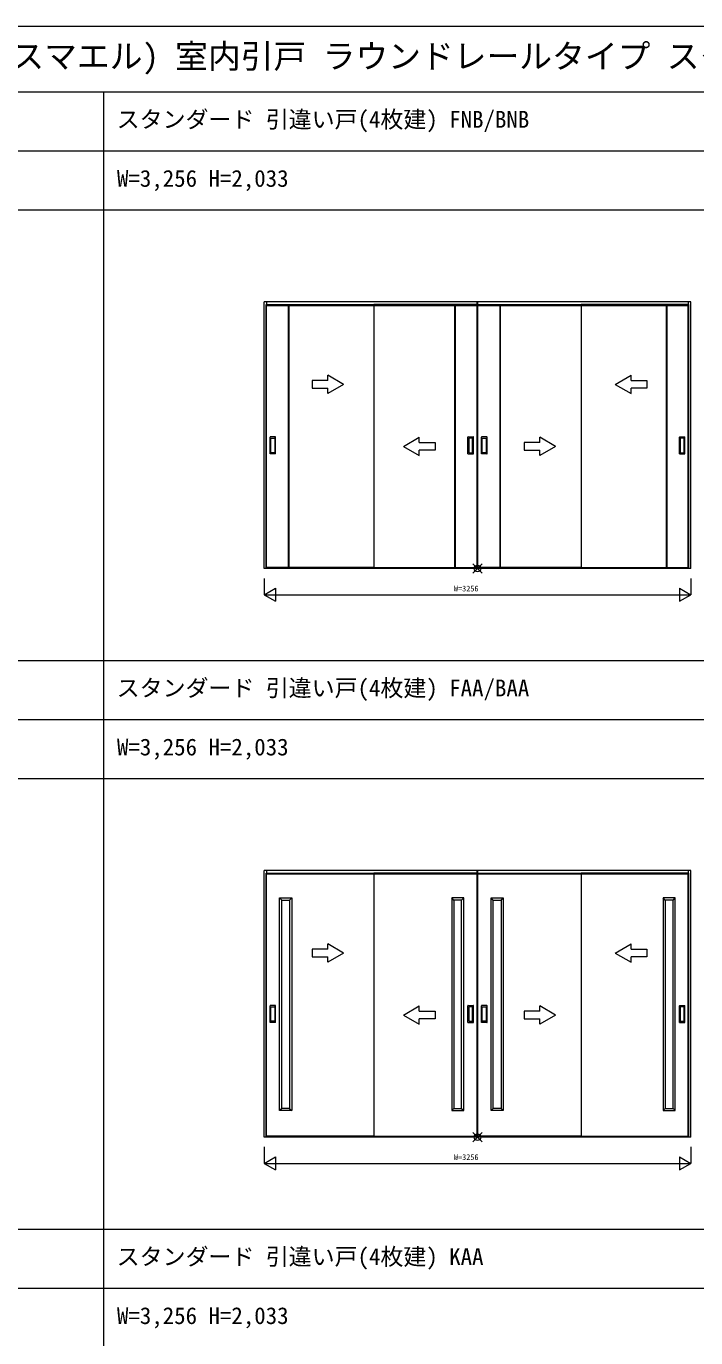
# Model space of a CAD drawing. Units: millimetres, scale not verified. Extents: x -14341 to 14341, y -10000 to 10000.
# Drawn here: x -9233 to -4125, y 1 to 10000 of the extents above; entities that cross this region are included whole.
import ezdxf
from ezdxf.enums import TextEntityAlignment as Align

# ---------------------------------------------------------------- set-up
doc = ezdxf.new("R2010")
doc.units = ezdxf.units.MM
doc.header["$LTSCALE"] = 50
doc.layers.add('0-0_0', color=7, linetype='Continuous')
for name, color, linetype, lineweight in [('0-1_YKK_F1', 7, 'Continuous', 18), ('0-2_YKK_IN', 1, 'Continuous', 18), ('0-3_YKK_A1', 4, 'Continuous', 18), ('0-4_YKK_N1', 2, 'Continuous', 18)]:
    doc.layers.add(name, color=color, linetype=linetype, lineweight=lineweight)
doc.styles.add('ＭＳ ゴシック', font='')
doc.styles.get('ＭＳ ゴシック').set_extended_font_data('MS Gothic')

msp = doc.modelspace()

# ---------------------------------------------------------------- linework, layer by layer
at = {"layer": '0-1_YKK_F1'}
for p, q in [((-14340.51, 10000), (14340.51, 10000)), ((-14340.51, 9500), (14159.49, 9500)), ((-8640.51, -10000), (-8640.51, 9500)), ((-14340.51, 9050), (14159.49, 9050)), ((-14340.51, 8600), (14159.49, 8600)), ((-14340.51, 5165), (14159.49, 5165)), ((-14340.51, 4715), (14159.49, 4715)), ((-14340.51, 4265), (14159.49, 4265)), ((-14340.51, 830), (14159.49, 830)), ((-14340.51, 380), (14159.49, 380))]:
    msp.add_line(p, q, dxfattribs=at)
at = {"layer": '0-2_YKK_IN'}
for p, q in [((-5825.86, 5830.64), (-5755.15, 5901.36)), ((-5825.86, 5901.36), (-5755.15, 5830.64)), ((-5825.86, 1495.64), (-5755.15, 1566.36)), ((-5825.86, 1566.36), (-5755.15, 1495.64))]:
    msp.add_line(p, q, dxfattribs=at)
for centre in [(-5790.51, 5866), (-5790.51, 1531)]:
    msp.add_circle(centre, 25, dxfattribs=at)
at = {"layer": '0-3_YKK_A1'}
for p, q in [((-7418.51, 5866), (-7418.51, 7899)), ((-4162.51, 7899), (-7418.51, 7899)), ((-7398.51, 7899), (-7398.51, 7869)), ((-5792.51, 5874), (-5792.51, 7899)), ((-5788.51, 5874), (-5788.51, 7899)), ((-4182.51, 7899), (-4182.51, 7869)), ((-4162.51, 5866), (-4162.51, 7899)), ((-7402.01, 5874), (-7402.01, 7878)), ((-7398.51, 7875), (-5792.51, 7875)), ((-7398.51, 7872), (-5792.51, 7872)), ((-7398.51, 5870), (-7398.51, 7869)), ((-7234.01, 7878), (-7234.01, 5874)), ((-7230.01, 7878), (-7230.01, 5874)), ((-5792.51, 7878), (-6582.01, 7878)), ((-5964.51, 7878), (-5964.51, 5874)), ((-5960.51, 7878), (-5960.51, 5874)), ((-5788.51, 7878), (-4999.01, 7878)), ((-5788.51, 7875), (-4182.51, 7875)), ((-5788.51, 7872), (-4182.51, 7872)), ((-5620.51, 7878), (-5620.51, 5874)), ((-5616.51, 7878), (-5616.51, 5874)), ((-4351.01, 7878), (-4351.01, 5874)), ((-4347.01, 7878), (-4347.01, 5874)), ((-4182.51, 5870), (-4182.51, 7869)), ((-4179.01, 5874), (-4179.01, 7878)), ((-6812.01, 7269.5), (-6932.01, 7338.78)), ((-6932.01, 7299.5), (-6932.01, 7338.78)), ((-4739.01, 7269.5), (-4619.01, 7338.78)), ((-4619.01, 7299.5), (-4619.01, 7338.78)), ((-6812.01, 7269.5), (-6932.01, 7200.22)), ((-6932.01, 7200.22), (-6932.01, 7239.5)), ((-4739.01, 7269.5), (-4619.01, 7200.22)), ((-4619.01, 7200.22), (-4619.01, 7239.5)), ((-7373.01, 6740), (-7373.01, 6868)), ((-7332.01, 6869), (-7372.01, 6869)), ((-7367.01, 6750), (-7367.01, 6858)), ((-7366.01, 6859), (-7338.01, 6859)), ((-7337.01, 6858), (-7337.01, 6750)), ((-7331.01, 6740), (-7331.01, 6868)), ((-6354.01, 6796.96), (-6234.01, 6866.24)), ((-6234.01, 6826.96), (-6234.01, 6866.24)), ((-5863.51, 6740), (-5863.51, 6868)), ((-5862.51, 6869), (-5822.51, 6869)), ((-5857.51, 6858), (-5857.51, 6750)), ((-5828.51, 6859), (-5856.51, 6859)), ((-5827.51, 6750), (-5827.51, 6858)), ((-5821.51, 6740), (-5821.51, 6868)), ((-5759.51, 6740), (-5759.51, 6868)), ((-5718.51, 6869), (-5758.51, 6869)), ((-5753.51, 6750), (-5753.51, 6858)), ((-5752.51, 6859), (-5724.51, 6859)), ((-5723.51, 6858), (-5723.51, 6750)), ((-5717.51, 6740), (-5717.51, 6868)), ((-5194.01, 6796.96), (-5314.01, 6866.24)), ((-5314.01, 6826.96), (-5314.01, 6866.24)), ((-4250.01, 6740), (-4250.01, 6868)), ((-4249.01, 6869), (-4209.01, 6869)), ((-4244.01, 6858), (-4244.01, 6750)), ((-4215.01, 6859), (-4243.01, 6859)), ((-4214.01, 6750), (-4214.01, 6858)), ((-4208.01, 6740), (-4208.01, 6868)), ((-7332.01, 6739), (-7372.01, 6739)), ((-7338.01, 6749), (-7366.01, 6749)), ((-6354.01, 6796.96), (-6234.01, 6727.68)), ((-6234.01, 6727.68), (-6234.01, 6766.96)), ((-5862.51, 6739), (-5822.51, 6739)), ((-5856.51, 6749), (-5828.51, 6749)), ((-5718.51, 6739), (-5758.51, 6739)), ((-5724.51, 6749), (-5752.51, 6749)), ((-5194.01, 6796.96), (-5314.01, 6727.68)), ((-5314.01, 6727.68), (-5314.01, 6766.96)), ((-4249.01, 6739), (-4209.01, 6739)), ((-4243.01, 6749), (-4215.01, 6749)), ((-4162.51, 5866), (-7418.51, 5866)), ((-6582.01, 5874), (-7402.01, 5874)), ((-7398.51, 5866), (-7398.51, 5870)), ((-4182.51, 5870), (-7398.51, 5870)), ((-6582.01, 5874), (-5792.51, 5874)), ((-4999.01, 5874), (-5788.51, 5874)), ((-4999.01, 5874), (-4179.01, 5874)), ((-4182.51, 5866), (-4182.51, 5870)), ((-7418.51, 1531), (-7418.51, 3564)), ((-4162.51, 3564), (-7418.51, 3564)), ((-7402.01, 1539), (-7402.01, 3543)), ((-7398.51, 3564), (-7398.51, 3534)), ((-7398.51, 3540), (-5792.51, 3540)), ((-7398.51, 3537), (-5792.51, 3537)), ((-7398.51, 1535), (-7398.51, 3534)), ((-5792.51, 3543), (-6582.01, 3543)), ((-5792.51, 1539), (-5792.51, 3564)), ((-5788.51, 1539), (-5788.51, 3564)), ((-5788.51, 3543), (-4999.01, 3543)), ((-5788.51, 3540), (-4182.51, 3540)), ((-5788.51, 3537), (-4182.51, 3537)), ((-4182.51, 3564), (-4182.51, 3534)), ((-4182.51, 1535), (-4182.51, 3534)), ((-4179.01, 1539), (-4179.01, 3543)), ((-4162.51, 1531), (-4162.51, 3564)), ((-7299.51, 3354.5), (-7207.51, 3354.5)), ((-7283.51, 3338.5), (-7299.51, 3354.5)), ((-7283.51, 3338.5), (-7223.51, 3338.5)), ((-7223.51, 3338.5), (-7207.51, 3354.5)), ((-7223.51, 3338.5), (-7223.51, 1750.5)), ((-7207.51, 3354.5), (-7207.51, 1734.5)), ((-5987.01, 3354.5), (-5987.01, 1734.5)), ((-5895.01, 3354.5), (-5987.01, 3354.5)), ((-5971.01, 3338.5), (-5987.01, 3354.5)), ((-5971.01, 3338.5), (-5971.01, 1750.5)), ((-5911.01, 3338.5), (-5971.01, 3338.5)), ((-5911.01, 3338.5), (-5895.01, 3354.5)), ((-5686.01, 3354.5), (-5594.01, 3354.5)), ((-5670.01, 3338.5), (-5686.01, 3354.5)), ((-5670.01, 3338.5), (-5610.01, 3338.5)), ((-5610.01, 3338.5), (-5594.01, 3354.5)), ((-5610.01, 3338.5), (-5610.01, 1750.5)), ((-5594.01, 3354.5), (-5594.01, 1734.5)), ((-4373.51, 3354.5), (-4373.51, 1734.5)), ((-4281.51, 3354.5), (-4373.51, 3354.5)), ((-4357.51, 3338.5), (-4373.51, 3354.5)), ((-4357.51, 3338.5), (-4357.51, 1750.5)), ((-4297.51, 3338.5), (-4357.51, 3338.5)), ((-4297.51, 3338.5), (-4281.51, 3354.5)), ((-6812.01, 2934.5), (-6932.01, 3003.78)), ((-6932.01, 2964.5), (-6932.01, 3003.78)), ((-4739.01, 2934.5), (-4619.01, 3003.78)), ((-4619.01, 2964.5), (-4619.01, 3003.78)), ((-6812.01, 2934.5), (-6932.01, 2865.22)), ((-6932.01, 2865.22), (-6932.01, 2904.5)), ((-4739.01, 2934.5), (-4619.01, 2865.22)), ((-4619.01, 2865.22), (-4619.01, 2904.5)), ((-7373.01, 2405), (-7373.01, 2533)), ((-7332.01, 2534), (-7372.01, 2534)), ((-7367.01, 2415), (-7367.01, 2523)), ((-7366.01, 2524), (-7338.01, 2524)), ((-7337.01, 2523), (-7337.01, 2415)), ((-7331.01, 2405), (-7331.01, 2533)), ((-6354.01, 2461.96), (-6234.01, 2531.24)), ((-6234.01, 2491.96), (-6234.01, 2531.24)), ((-5863.51, 2405), (-5863.51, 2533)), ((-5862.51, 2534), (-5822.51, 2534)), ((-5857.51, 2523), (-5857.51, 2415)), ((-5828.51, 2524), (-5856.51, 2524)), ((-5827.51, 2415), (-5827.51, 2523)), ((-5821.51, 2405), (-5821.51, 2533)), ((-5759.51, 2405), (-5759.51, 2533)), ((-5718.51, 2534), (-5758.51, 2534)), ((-5753.51, 2415), (-5753.51, 2523)), ((-5752.51, 2524), (-5724.51, 2524)), ((-5723.51, 2523), (-5723.51, 2415)), ((-5717.51, 2405), (-5717.51, 2533)), ((-5194.01, 2461.96), (-5314.01, 2531.24)), ((-5314.01, 2491.96), (-5314.01, 2531.24)), ((-4250.01, 2405), (-4250.01, 2533)), ((-4249.01, 2534), (-4209.01, 2534)), ((-4244.01, 2523), (-4244.01, 2415)), ((-4215.01, 2524), (-4243.01, 2524)), ((-4214.01, 2415), (-4214.01, 2523)), ((-4208.01, 2405), (-4208.01, 2533)), ((-7332.01, 2404), (-7372.01, 2404)), ((-7338.01, 2414), (-7366.01, 2414)), ((-6354.01, 2461.96), (-6234.01, 2392.68)), ((-6234.01, 2392.68), (-6234.01, 2431.96)), ((-5862.51, 2404), (-5822.51, 2404)), ((-5856.51, 2414), (-5828.51, 2414)), ((-5718.51, 2404), (-5758.51, 2404)), ((-5724.51, 2414), (-5752.51, 2414)), ((-5194.01, 2461.96), (-5314.01, 2392.68)), ((-5314.01, 2392.68), (-5314.01, 2431.96)), ((-4249.01, 2404), (-4209.01, 2404)), ((-4243.01, 2414), (-4215.01, 2414)), ((-7283.51, 1750.5), (-7299.51, 1734.5)), ((-7223.51, 1750.5), (-7207.51, 1734.5)), ((-5971.01, 1750.5), (-5987.01, 1734.5)), ((-5911.01, 1750.5), (-5895.01, 1734.5)), ((-5670.01, 1750.5), (-5686.01, 1734.5)), ((-5610.01, 1750.5), (-5594.01, 1734.5)), ((-4357.51, 1750.5), (-4373.51, 1734.5)), ((-4297.51, 1750.5), (-4281.51, 1734.5)), ((-4162.51, 1531), (-7418.51, 1531)), ((-6582.01, 1539), (-7402.01, 1539)), ((-7398.51, 1531), (-7398.51, 1535)), ((-4182.51, 1535), (-7398.51, 1535)), ((-6582.01, 1539), (-5792.51, 1539)), ((-4999.01, 1539), (-5788.51, 1539)), ((-4999.01, 1539), (-4179.01, 1539)), ((-4182.51, 1531), (-4182.51, 1535))]:
    msp.add_line(p, q, dxfattribs=at)
for points in [[(-7402.01, 7878), (-6582.01, 7878), (-6582.01, 5874)], [(-4179.01, 7878), (-4999.01, 7878), (-4999.01, 5874)], [(-6932.01, 7299.5), (-7052.01, 7299.5), (-7052.01, 7239.5), (-6932.01, 7239.5)], [(-4619.01, 7299.5), (-4499.01, 7299.5), (-4499.01, 7239.5), (-4619.01, 7239.5)], [(-6234.01, 6826.96), (-6114.01, 6826.96), (-6114.01, 6766.96), (-6234.01, 6766.96)], [(-5314.01, 6826.96), (-5434.01, 6826.96), (-5434.01, 6766.96), (-5314.01, 6766.96)], [(-7402.01, 3543), (-6582.01, 3543), (-6582.01, 1539)], [(-4179.01, 3543), (-4999.01, 3543), (-4999.01, 1539)], [(-7207.51, 1734.5), (-7299.51, 1734.5), (-7299.51, 3354.5)], [(-7223.51, 1750.5), (-7283.51, 1750.5), (-7283.51, 3338.5)], [(-5987.01, 1734.5), (-5895.01, 1734.5), (-5895.01, 3354.5)], [(-5971.01, 1750.5), (-5911.01, 1750.5), (-5911.01, 3338.5)], [(-5594.01, 1734.5), (-5686.01, 1734.5), (-5686.01, 3354.5)], [(-5610.01, 1750.5), (-5670.01, 1750.5), (-5670.01, 3338.5)], [(-4373.51, 1734.5), (-4281.51, 1734.5), (-4281.51, 3354.5)], [(-4357.51, 1750.5), (-4297.51, 1750.5), (-4297.51, 3338.5)], [(-6932.01, 2964.5), (-7052.01, 2964.5), (-7052.01, 2904.5), (-6932.01, 2904.5)], [(-4619.01, 2964.5), (-4499.01, 2964.5), (-4499.01, 2904.5), (-4619.01, 2904.5)], [(-6234.01, 2491.96), (-6114.01, 2491.96), (-6114.01, 2431.96), (-6234.01, 2431.96)], [(-5314.01, 2491.96), (-5434.01, 2491.96), (-5434.01, 2431.96), (-5314.01, 2431.96)]]:
    msp.add_lwpolyline(points, dxfattribs=at)
for centre, start, end in [((-7372.01, 6868), 90, 180), ((-7366.01, 6858), 90, 180), ((-7338.01, 6858), 0, 90), ((-7332.01, 6868), 0, 90), ((-5862.51, 6868), 90, 180), ((-5856.51, 6858), 90, 180), ((-5828.51, 6858), 360, 90), ((-5822.51, 6868), 0, 90), ((-5758.51, 6868), 90, 180), ((-5752.51, 6858), 90, 180), ((-5724.51, 6858), 0, 90), ((-5718.51, 6868), 0, 90), ((-4249.01, 6868), 90, 180), ((-4243.01, 6858), 90, 180), ((-4215.01, 6858), 360, 90), ((-4209.01, 6868), 0, 90), ((-7372.01, 6740), 180, 270), ((-7366.01, 6750), 180, 270), ((-7338.01, 6750), 270, 0), ((-7332.01, 6740), 270, 0), ((-5862.51, 6740), 180, 270), ((-5856.51, 6750), 180, 270), ((-5828.51, 6750), 270, 360), ((-5822.51, 6740), 270, 0), ((-5758.51, 6740), 180, 270), ((-5752.51, 6750), 180, 270), ((-5724.51, 6750), 270, 0), ((-5718.51, 6740), 270, 0), ((-4249.01, 6740), 180, 270), ((-4243.01, 6750), 180, 270), ((-4215.01, 6750), 270, 360), ((-4209.01, 6740), 270, 0), ((-7372.01, 2533), 90, 180), ((-7366.01, 2523), 90, 180), ((-7338.01, 2523), 0, 90), ((-7332.01, 2533), 0, 90), ((-5862.51, 2533), 90, 180), ((-5856.51, 2523), 90, 180), ((-5828.51, 2523), 360, 90), ((-5822.51, 2533), 0, 90), ((-5758.51, 2533), 90, 180), ((-5752.51, 2523), 90, 180), ((-5724.51, 2523), 0, 90), ((-5718.51, 2533), 0, 90), ((-4249.01, 2533), 90, 180), ((-4243.01, 2523), 90, 180), ((-4215.01, 2523), 360, 90), ((-4209.01, 2533), 0, 90), ((-7372.01, 2405), 180, 270), ((-7366.01, 2415), 180, 270), ((-7338.01, 2415), 270, 0), ((-7332.01, 2405), 270, 0), ((-5862.51, 2405), 180, 270), ((-5856.51, 2415), 180, 270), ((-5828.51, 2415), 270, 360), ((-5822.51, 2405), 270, 0), ((-5758.51, 2405), 180, 270), ((-5752.51, 2415), 180, 270), ((-5724.51, 2415), 270, 0), ((-5718.51, 2405), 270, 0), ((-4249.01, 2405), 180, 270), ((-4243.01, 2415), 180, 270), ((-4215.01, 2415), 270, 360), ((-4209.01, 2405), 270, 0)]:
    msp.add_arc(centre, 1, start, end, dxfattribs=at)
at = {"layer": '0-4_YKK_N1'}
for p, q in [((-7418.51, 5666), (-7331.91, 5716)), ((-7331.91, 5716), (-7331.91, 5616)), ((-4249.11, 5716), (-4162.51, 5666)), ((-4162.51, 5791), (-4162.51, 5666)), ((-7418.51, 5666), (-7331.91, 5616)), ((-4162.51, 1456), (-4162.51, 1331)), ((-7418.51, 1331), (-7331.91, 1381)), ((-7418.51, 1331), (-7331.91, 1281)), ((-7331.91, 1381), (-7331.91, 1281)), ((-4249.11, 1381), (-4162.51, 1331))]:
    msp.add_line(p, q, dxfattribs=at)
for points in [[(-7418.51, 5791), (-7418.51, 5666), (-4162.51, 5666)], [(-4249.11, 5716), (-4249.11, 5616), (-4162.51, 5666)], [(-7418.51, 1456), (-7418.51, 1331), (-4162.51, 1331)], [(-4249.11, 1381), (-4249.11, 1281), (-4162.51, 1331)]]:
    msp.add_lwpolyline(points, dxfattribs=at)

# ---------------------------------------------------------------- texts
at = {"layer": '0-0_0', "style": 'ＭＳ ゴシック'}
for s, height, p in [('BVHCH07  木質インテリア建材 Smayell(スマエル) 室内引戸 ラウンドレールタイプ スタンダード 引違い戸(4枚建) 呼称幅(W)325 意匠図(1／2)', 183.3, (-13840.51, 9625)), ('スタンダード 引違い戸(4枚建) FNB/BNB', 128.3, (-8542.51, 9187.5)), ('W=3,256 H=2,033', 128.3, (-8540.51, 8737.5)), ('スタンダード 引違い戸(4枚建) FAA/BAA', 128.3, (-8542.51, 4852.5)), ('W=3,256 H=2,033', 128.3, (-8540.51, 4402.5)), ('スタンダード 引違い戸(4枚建) KAA', 128.3, (-8542.51, 517.5)), ('W=3,256 H=2,033', 128.3, (-8540.51, 67.5))]:
    msp.add_text(s, height=height, dxfattribs=at).set_placement(p, align=Align.BOTTOM_LEFT)
at = {"layer": '0-4_YKK_N1', "color": 7, "style": 'ＭＳ ゴシック'}
for p in [(-5970.51, 5678), (-5970.51, 1343)]:
    msp.add_text('W=3256', height=43.99, dxfattribs=at).set_placement(p, align=Align.BOTTOM_LEFT)

doc.saveas('drawing.dxf')
